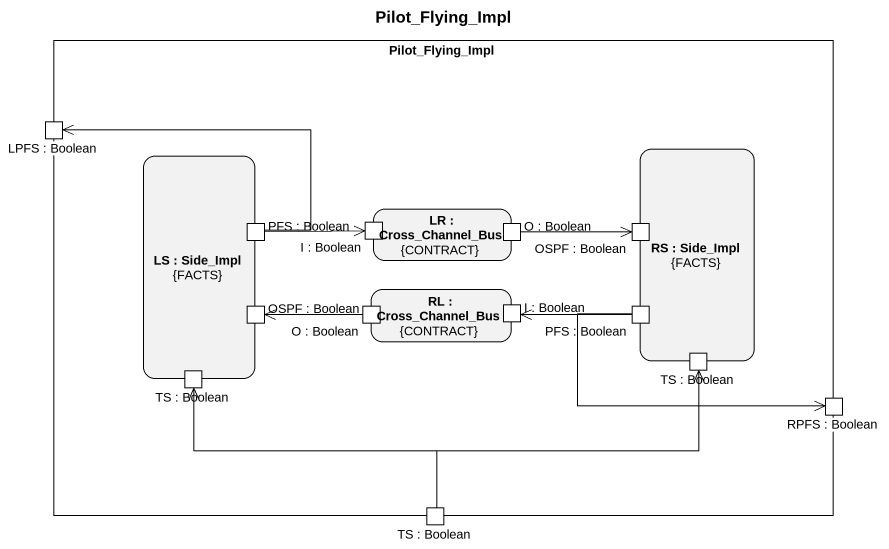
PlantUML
@startuml
title Pilot_Flying_Impl
rectangle Pilot_Flying_Impl {
  port "LPFS : Boolean" as LPFS
  rectangle "LS : Side_Impl\n{FACTS}" as LS {
    port "PFS : Boolean" as PFS
    port "OSPF : Boolean" as OSPF_2
    port "TS : Boolean" as TS
  }
  rectangle "RS : Side_Impl\n{FACTS}" as RS {
    port "OSPF : Boolean" as OSPF
    port "PFS : Boolean" as PFS_2
    port "TS : Boolean" as TS_2
  }
  rectangle "LR : Cross_Channel_Bus\n{CONTRACT}" as LR {
    port "I : Boolean" as I
    port "O : Boolean" as O_
  }
  rectangle "RL : Cross_Channel_Bus\n{CONTRACT}" as RL {
    port "O : Boolean" as O__2
    port "I : Boolean" as I_2
  }
  port "RPFS : Boolean" as RPFS
  port "TS : Boolean" as TS_3
}
PFS -left-> LPFS
PFS -right-> I
O_ -right-> OSPF
O__2 -left-> OSPF_2
PFS_2 -left-> I_2
PFS_2 -right-> RPFS
TS_3 -left-> TS
TS_3 -right-> TS_2
@enduml
